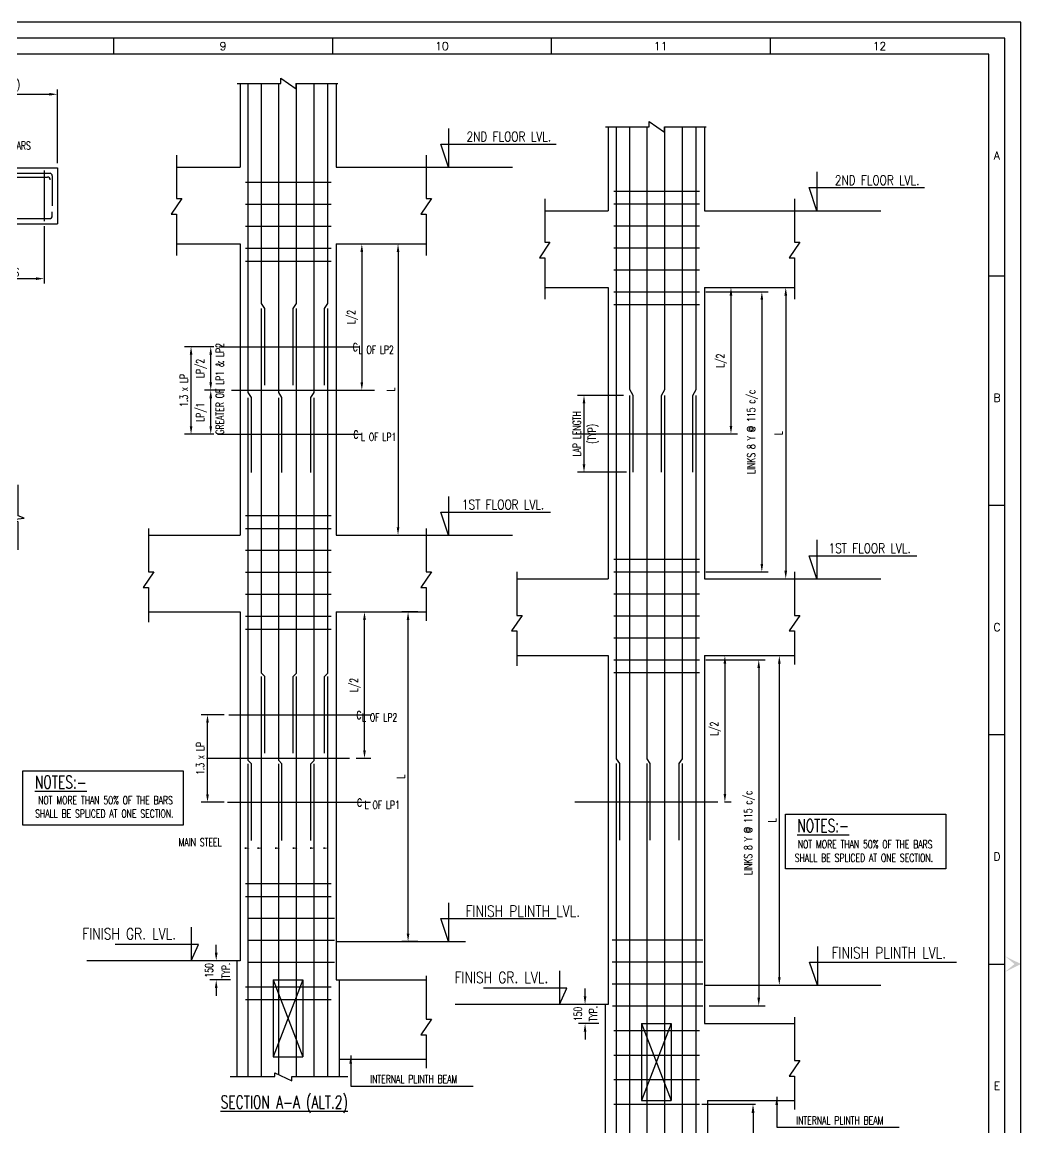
# Model space of a CAD drawing. Extents: x 489124 to 794428, y -356295 to -29813.
# Drawn here: x 573594 to 604791, y -135982 to -101429 of the extents above; entities that cross this region are included whole.
import ezdxf
from ezdxf.enums import TextEntityAlignment as Align
from ezdxf.lldxf.tags import DXFTag

# ---------------------------------------------------------------- set-up
doc = ezdxf.new("R2010")
doc.units = 0
doc.header["$LTSCALE"] = 500
doc.header["$MEASUREMENT"] = 0
doc.layers.get('DEFPOINTS').update_dxf_attribs({"color": 4})
for name, color, linetype in [('08', 4, 'Continuous'), ('BRAKE LINE', 8, 'Continuous'), ('CEN', 8, 'CENTER'), ('DIM', 5, 'Continuous'), ('DIM1', 5, 'Continuous'), ('FOOT', 4, 'Continuous'), ('FRAME', 6, 'Continuous'), ('LINK', 2, 'Continuous'), ('PNA', 10, 'Continuous'), ('S-REINF', 6, 'Continuous'), ('S-SCHEDULE', 2, 'Continuous'), ('TXT', 4, 'Continuous'), ('TXT1', 2, 'Continuous')]:
    doc.layers.add(name, color=color, linetype=linetype)
doc.layers.add('HEADING-TXT', color=1, linetype='Continuous', lineweight=25)
doc.styles.add('ROMAND', font='romand')
doc.styles.add('ROMANS', font='r.shx', dxfattribs={"width": 0.7, "bigfont": 'bigfont.shx'})
tags = doc.linetypes.add('CENTER', pattern=[2, 1.25, -0.25, 0.25, -0.25]).pattern_tags.tags
tags[10:11] = [DXFTag(74, 4), DXFTag(75, 0), DXFTag(340, '0'), DXFTag(46, 1.0), DXFTag(50, 0.0), DXFTag(44, 0.0), DXFTag(45, 0.0)]
tags[8:9] = [DXFTag(74, 4), DXFTag(75, 0), DXFTag(340, '0'), DXFTag(46, 1.0), DXFTag(50, 0.0), DXFTag(44, 0.0), DXFTag(45, 0.0)]
tags[6:7] = [DXFTag(74, 4), DXFTag(75, 0), DXFTag(340, '0'), DXFTag(46, 1.0), DXFTag(50, 0.0), DXFTag(44, 0.0), DXFTag(45, 0.0)]
tags[4:5] = [DXFTag(74, 4), DXFTag(75, 0), DXFTag(340, '0'), DXFTag(46, 1.0), DXFTag(50, 0.0), DXFTag(44, 0.0), DXFTag(45, 0.0)]
doc.dimstyles.new('Copy of INT2TIMES', dxfattribs={"dimtxt": 300, "dimasz": 275, "dimexe": 75, "dimexo": 75, "dimgap": 40, "dimtad": 1, "dimdec": 0, "dimlfac": 0.5, "dimrnd": 5, "dimzin": 0, "dimdsep": 46, "dimtxsty": 'ROMANS', "dimcen": -1, "dimclrd": 5, "dimclre": 5, "dimclrt": 4, "dimadec": 0, "dimazin": 0, "dimtfac": 1, "dimtdec": 0, "dimtix": 1, "dimtofl": 0, "dimtmove": 2, "dimatfit": 3, "dimfxl": 0, "dimtolj": 1, "dimtzin": 0, "dimarcsym": 0})
doc.dimstyles.new('dim25', dxfattribs={"dimtxt": 250, "dimasz": 250, "dimexe": 200, "dimexo": 200, "dimgap": 100, "dimtad": 1, "dimdec": 0, "dimlfac": 0.25, "dimzin": 0, "dimdsep": 46, "dimtxsty": 'ROMANS', "dimcen": 0, "dimclrd": 5, "dimclre": 5, "dimclrt": 4, "dimadec": 0, "dimazin": 0, "dimtfac": 1, "dimtdec": 0, "dimtix": 1, "dimtofl": 0, "dimtmove": 2, "dimatfit": 3, "dimfxl": 0, "dimtolj": 1, "dimtzin": 0, "dimlwd": -1, "dimlwe": -1, "dimarcsym": 0})
doc.dimstyles.new('INT1', dxfattribs={"dimtxt": 250, "dimasz": 250, "dimexe": 150, "dimexo": 60, "dimgap": 75, "dimtad": 1, "dimdec": 0, "dimzin": 0, "dimdsep": 46, "dimtxsty": 'ROMANS', "dimcen": -250, "dimclrd": 5, "dimclre": 5, "dimclrt": 4, "dimadec": 0, "dimazin": 0, "dimtfac": 1, "dimtdec": 0, "dimtix": 1, "dimtofl": 0, "dimtmove": 2, "dimatfit": 3, "dimfxl": 0, "dimtolj": 1, "dimtzin": 0, "dimarcsym": 0})

# ---------------------------------------------------------------- blocks, each defined once
blk = doc.blocks.new('*D242')
at = {"layer": 'DEFPOINTS', "color": 0}
for p in [(579657, -130761), (580240, -130761), (580300, -131361)]:
    blk.add_point(p, dxfattribs=at)
at = {"layer": 'DIM', "color": 5}
for p, q in [((579657, -130511), (579657, -130261)), ((580040, -130761), (579457, -130761)), ((580100, -131361), (579457, -131361)), ((579657, -131611), (579657, -131861))]:
    blk.add_line(p, q, dxfattribs=at)
for points in [[(579615, -130511), (579699, -130511), (579657, -130761)], [(579615, -131611), (579699, -131611), (579657, -131361)]]:
    blk.add_solid(points, dxfattribs=at)
at = {"layer": 'DIM', "color": 4, "insert": (579432, -131061), "char_height": 250, "attachment_point": 5, "rotation": 90, "style": 'ROMANS'}
blk.add_mtext('\\A1;150', dxfattribs=at)
blk = doc.blocks.new('*D251')
at = {"layer": 'DEFPOINTS', "color": 0}
for p in [(579384, -123072), (580108, -123072), (580108, -125807)]:
    blk.add_point(p, dxfattribs=at)
at = {"layer": 'DIM', "color": 5}
for p, q in [((579908, -123072), (579184, -123072)), ((579384, -125557), (579384, -123322)), ((579908, -125807), (579184, -125807))]:
    blk.add_line(p, q, dxfattribs=at)
for points in [[(579342, -123322), (579426, -123322), (579384, -123072)], [(579342, -125557), (579426, -125557), (579384, -125807)]]:
    blk.add_solid(points, dxfattribs=at)
at = {"layer": 'DIM', "color": 4, "insert": (579159, -124439), "char_height": 250, "attachment_point": 5, "rotation": 90, "style": 'ROMANS'}
blk.add_mtext('\\A1;1.3 x LP', dxfattribs=at)
blk = doc.blocks.new('*D252')
at = {"layer": 'DEFPOINTS', "color": 0}
for p in [(578871, -111572), (579778, -111572), (579778, -114307)]:
    blk.add_point(p, dxfattribs=at)
at = {"layer": 'DIM', "color": 5}
for p, q in [((579578, -111572), (578671, -111572)), ((578871, -114057), (578871, -111822)), ((579578, -114307), (578671, -114307))]:
    blk.add_line(p, q, dxfattribs=at)
for points in [[(578830, -111822), (578913, -111822), (578871, -111572)], [(578830, -114057), (578913, -114057), (578871, -114307)]]:
    blk.add_solid(points, dxfattribs=at)
at = {"layer": 'DIM', "color": 4, "insert": (578646, -112939), "char_height": 250, "attachment_point": 5, "rotation": 90, "style": 'ROMANS'}
blk.add_mtext('\\A1;1.3 x LP', dxfattribs=at)
blk = doc.blocks.new('*D253')
at = {"layer": 'DEFPOINTS', "color": 0}
for p in [(583825, -119861), (584288, -119861), (583825, -124433)]:
    blk.add_point(p, dxfattribs=at)
at = {"layer": 'DIM', "color": 5}
for p, q in [((584025, -119861), (584488, -119861)), ((584288, -124183), (584288, -120111)), ((584025, -124433), (584488, -124433))]:
    blk.add_line(p, q, dxfattribs=at)
for points in [[(584246, -120111), (584330, -120111), (584288, -119861)], [(584246, -124183), (584330, -124183), (584288, -124433)]]:
    blk.add_solid(points, dxfattribs=at)
at = {"layer": 'DIM', "color": 4, "insert": (583998, -122147), "char_height": 250, "attachment_point": 5, "rotation": 90, "style": 'ROMANS'}
blk.add_mtext('\\A1;L/2', dxfattribs=at)
blk = doc.blocks.new('*D254')
at = {"layer": 'DEFPOINTS', "color": 0}
for p in [(585650, -119861), (586155, -119861), (586155, -130161)]:
    blk.add_point(p, dxfattribs=at)
at = {"layer": 'DIM', "color": 5}
for p, q in [((585955, -119861), (585450, -119861)), ((585650, -129911), (585650, -120111)), ((585955, -130161), (585450, -130161))]:
    blk.add_line(p, q, dxfattribs=at)
for points in [[(585608, -120111), (585691, -120111), (585650, -119861)], [(585608, -129911), (585691, -129911), (585650, -130161)]]:
    blk.add_solid(points, dxfattribs=at)
at = {"layer": 'DIM', "color": 4, "insert": (585425, -125011), "char_height": 250, "attachment_point": 5, "rotation": 90, "style": 'ROMANS'}
blk.add_mtext('\\A1;L', dxfattribs=at)
blk = doc.blocks.new('*D255')
at = {"layer": 'DEFPOINTS', "color": 0}
for p in [(579486, -112933), (580131, -112933), (579718, -114307)]:
    blk.add_point(p, dxfattribs=at)
at = {"layer": 'DIM', "color": 5}
for p, q in [((579931, -112933), (579286, -112933)), ((579486, -114057), (579486, -113183)), ((579518, -114307), (579286, -114307))]:
    blk.add_line(p, q, dxfattribs=at)
for points in [[(579444, -113183), (579528, -113183), (579486, -112933)], [(579444, -114057), (579528, -114057), (579486, -114307)]]:
    blk.add_solid(points, dxfattribs=at)
at = {"layer": 'DIM', "color": 4, "insert": (579196, -113620), "char_height": 250, "attachment_point": 5, "rotation": 90, "style": 'ROMANS'}
blk.add_mtext('\\A1;LP/1', dxfattribs=at)
blk = doc.blocks.new('*D256')
at = {"layer": 'DEFPOINTS', "color": 0}
for p in [(579486, -111572), (579486, -111572), (580131, -112933)]:
    blk.add_point(p, dxfattribs=at)
at = {"layer": 'DIM', "color": 5}
for p, q in [((579486, -112683), (579486, -111822)), ((579931, -112933), (579286, -112933))]:
    blk.add_line(p, q, dxfattribs=at)
for points in [[(579444, -111822), (579528, -111822), (579486, -111572)], [(579444, -112683), (579528, -112683), (579486, -112933)]]:
    blk.add_solid(points, dxfattribs=at)
at = {"layer": 'DIM', "color": 4, "insert": (579196, -112252), "char_height": 250, "attachment_point": 5, "rotation": 90, "style": 'ROMANS'}
blk.add_mtext('\\A1;LP/2', dxfattribs=at)
blk = doc.blocks.new('FOLDER')
at = {"layer": 'PNA'}
for points in [[(-1250, 2500), (0, 0), (0, 1000)], [(1250, 2500), (0, 0), (0, 1000)]]:
    blk.add_solid(points, dxfattribs=at)
blk = doc.blocks.new('A1')
at = {"flags": 128}
blk.add_lwpolyline([(0, 0), (82779, 0), (82779, 58231), (0, 58231)], close=True, dxfattribs=at)
at = {"layer": 'PNA'}
for p, q in [((54858, 57739), (54858, 57247)), ((61592, 57739), (61592, 57247)), ((68326, 57739), (68326, 57247)), ((75060, 57739), (75060, 57247)), ((81794, 50420), (82287, 50420)), ((81794, 43358), (82287, 43358)), ((81794, 36296), (82287, 36296)), ((81794, 29233), (82287, 29233))]:
    blk.add_line(p, q, dxfattribs=at)
at = {"layer": 'PNA', "color": 1}
for points in [[(984, 492), (82287, 492), (82287, 57739), (984, 57739)], [(1969, 984), (81794, 984), (81794, 57247), (1969, 57247)]]:
    blk.add_lwpolyline(points, close=True, dxfattribs=at)
at = {"layer": 'PNA', "xscale": 0.196857838483993, "yscale": 0.196857838483993, "zscale": 0.196857838483993, "rotation": 90}
blk.add_blockref('FOLDER', (82779, 29233), dxfattribs=at)
at = {"layer": 'PNA', "style": 'ROMANS'}
for s, height, p in [('9', 246, (58226, 57493)), ('10', 246.1, (64960, 57493)), ('11', 246.1, (71694, 57493)), ('12', 246.1, (78428, 57493)), ('A', 246, (82041, 54122)), ('B', 246, (82041, 46666)), ('C', 246, (82041, 39604)), ('D', 246, (82041, 32541)), ('E', 246, (82041, 25479))]:
    blk.add_text(s, height=height, dxfattribs=at).set_placement(p, align=Align.MIDDLE)
blk = doc.blocks.new('*D257')
at = {"layer": 'DEFPOINTS', "color": 0}
for p in [(591805, -132124), (591178, -132724), (591805, -132724)]:
    blk.add_point(p, dxfattribs=at)
at = {"layer": 'DIM', "color": 5}
for p, q in [((591178, -131874), (591178, -131624)), ((591605, -132124), (590978, -132124)), ((591605, -132724), (590978, -132724)), ((591178, -132974), (591178, -133224))]:
    blk.add_line(p, q, dxfattribs=at)
for points in [[(591137, -131874), (591220, -131874), (591178, -132124)], [(591137, -132974), (591220, -132974), (591178, -132724)]]:
    blk.add_solid(points, dxfattribs=at)
at = {"layer": 'DIM', "color": 4, "insert": (590954, -132424), "char_height": 250, "attachment_point": 5, "rotation": 90, "style": 'ROMANS'}
blk.add_mtext('\\A1;150', dxfattribs=at)
blk = doc.blocks.new('*D258')
at = {"layer": 'DEFPOINTS', "color": 0, "ltscale": 2}
for p in [(594753, -135242), (594753, -141843), (596424, -141843)]:
    blk.add_point(p, dxfattribs=at)
at = {"layer": 'DIM', "color": 5, "lineweight": -2, "ltscale": 2}
for p, q in [((594828, -135242), (596499, -135242)), ((596424, -135517), (596424, -141568)), ((594828, -141843), (596499, -141843))]:
    blk.add_line(p, q, dxfattribs=at)
at = {"layer": 'DIM', "color": 5, "ltscale": 2}
for points in [[(596378, -135517), (596470, -135517), (596424, -135242)], [(596378, -141568), (596470, -141568), (596424, -141843)]]:
    blk.add_solid(points, dxfattribs=at)
at = {"layer": 'DIM', "color": 4, "ltscale": 2, "insert": (596174, -138543), "char_height": 275, "attachment_point": 5, "rotation": 90, "style": 'ROMANS'}
blk.add_mtext('\\A1;LINKS 8 Y @ 115 c/c', dxfattribs=at)
blk = doc.blocks.new('*D259')
at = {"layer": 'DEFPOINTS', "color": 0}
for p in [(594753, -121357), (594853, -132168), (596603, -132168)]:
    blk.add_point(p, dxfattribs=at)
at = {"layer": 'DIM', "color": 5}
for p, q in [((594953, -121357), (596803, -121357)), ((596603, -121607), (596603, -131918)), ((595053, -132168), (596803, -132168))]:
    blk.add_line(p, q, dxfattribs=at)
for points in [[(596561, -121607), (596645, -121607), (596603, -121357)], [(596561, -131918), (596645, -131918), (596603, -132168)]]:
    blk.add_solid(points, dxfattribs=at)
at = {"layer": 'DIM', "color": 4, "insert": (596313, -126763), "char_height": 250, "attachment_point": 5, "rotation": 90, "style": 'ROMANS'}
blk.add_mtext('\\A1;LINKS 8 Y @ 115 c/c', dxfattribs=at)
blk = doc.blocks.new('*D260')
at = {"layer": 'DEFPOINTS', "color": 0}
for p in [(596310, -121224), (596310, -131524), (597246, -131524)]:
    blk.add_point(p, dxfattribs=at)
at = {"layer": 'DIM', "color": 5}
for p, q in [((596510, -121224), (597446, -121224)), ((597246, -121474), (597246, -131274)), ((596510, -131524), (597446, -131524))]:
    blk.add_line(p, q, dxfattribs=at)
for points in [[(597205, -121474), (597288, -121474), (597246, -121224)], [(597205, -131274), (597288, -131274), (597246, -131524)]]:
    blk.add_solid(points, dxfattribs=at)
at = {"layer": 'DIM', "color": 4, "insert": (597022, -126374), "char_height": 250, "attachment_point": 5, "rotation": 90, "style": 'ROMANS'}
blk.add_mtext('\\A1;L', dxfattribs=at)
blk = doc.blocks.new('*D261')
at = {"layer": 'DEFPOINTS', "color": 0}
for p in [(594905, -121224), (595330, -125796), (595546, -125796)]:
    blk.add_point(p, dxfattribs=at)
at = {"layer": 'DIM', "color": 5}
for p, q in [((595105, -121224), (595746, -121224)), ((595546, -121474), (595546, -125546)), ((595530, -125796), (595746, -125796))]:
    blk.add_line(p, q, dxfattribs=at)
for points in [[(595505, -121474), (595588, -121474), (595546, -121224)], [(595505, -125546), (595588, -125546), (595546, -125796)]]:
    blk.add_solid(points, dxfattribs=at)
at = {"layer": 'DIM', "color": 4, "insert": (595256, -123510), "char_height": 250, "attachment_point": 5, "rotation": 90, "style": 'ROMANS'}
blk.add_mtext('\\A1;L/2', dxfattribs=at)
blk = doc.blocks.new('*D262')
at = {"layer": 'DEFPOINTS', "color": 0}
for p in [(596310, -109724), (596310, -118824), (597447, -118824)]:
    blk.add_point(p, dxfattribs=at)
at = {"layer": 'DIM', "color": 5}
for p, q in [((596510, -109724), (597647, -109724)), ((597447, -109974), (597447, -118574)), ((596510, -118824), (597647, -118824))]:
    blk.add_line(p, q, dxfattribs=at)
for points in [[(597405, -109974), (597489, -109974), (597447, -109724)], [(597405, -118574), (597489, -118574), (597447, -118824)]]:
    blk.add_solid(points, dxfattribs=at)
at = {"layer": 'DIM', "color": 4, "insert": (597222, -114274), "char_height": 250, "attachment_point": 5, "rotation": 90, "style": 'ROMANS'}
blk.add_mtext('\\A1;L', dxfattribs=at)
blk = doc.blocks.new('*D263')
at = {"layer": 'DEFPOINTS', "color": 0}
for p in [(594753, -109857), (594753, -118610), (596700, -118610)]:
    blk.add_point(p, dxfattribs=at)
at = {"layer": 'DIM', "color": 5}
for p, q in [((594953, -109857), (596900, -109857)), ((596700, -110107), (596700, -118360)), ((594953, -118610), (596900, -118610))]:
    blk.add_line(p, q, dxfattribs=at)
for points in [[(596659, -110107), (596742, -110107), (596700, -109857)], [(596659, -118360), (596742, -118360), (596700, -118610)]]:
    blk.add_solid(points, dxfattribs=at)
at = {"layer": 'DIM', "color": 4, "insert": (596410, -114234), "char_height": 250, "attachment_point": 5, "rotation": 90, "style": 'ROMANS'}
blk.add_mtext('\\A1;LINKS 8 Y @ 115 c/c', dxfattribs=at)
blk = doc.blocks.new('*D264')
at = {"layer": 'DEFPOINTS', "color": 0}
for p in [(594905, -109724), (594905, -114296), (595736, -114296)]:
    blk.add_point(p, dxfattribs=at)
at = {"layer": 'DIM', "color": 5}
for p, q in [((595105, -109724), (595936, -109724)), ((595736, -109974), (595736, -114046)), ((595105, -114296), (595936, -114296))]:
    blk.add_line(p, q, dxfattribs=at)
for points in [[(595694, -109974), (595777, -109974), (595736, -109724)], [(595694, -114046), (595777, -114046), (595736, -114296)]]:
    blk.add_solid(points, dxfattribs=at)
at = {"layer": 'DIM', "color": 4, "insert": (595445, -112010), "char_height": 250, "attachment_point": 5, "rotation": 90, "style": 'ROMANS'}
blk.add_mtext('\\A1;L/2', dxfattribs=at)
blk = doc.blocks.new('*D265')
at = {"layer": 'DEFPOINTS', "color": 0}
for p in [(592577, -113096), (591145, -115496), (592677, -115496)]:
    blk.add_point(p, dxfattribs=at)
at = {"layer": 'DIM', "color": 5}
for p, q in [((592377, -113096), (590945, -113096)), ((591145, -113346), (591145, -115246)), ((592477, -115496), (590945, -115496))]:
    blk.add_line(p, q, dxfattribs=at)
for points in [[(591103, -113346), (591187, -113346), (591145, -113096)], [(591103, -115246), (591187, -115246), (591145, -115496)]]:
    blk.add_solid(points, dxfattribs=at)
at = {"layer": 'DIM', "color": 4, "char_height": 250, "attachment_point": 5, "rotation": 90, "style": 'ROMANS'}
for s, insert in [('\\A1;LAP LENGTH', (590920, -114296)), ('\\A1;(TYP)', (591435, -114296))]:
    blk.add_mtext(s, dxfattribs=dict(at, insert=insert))
blk = doc.blocks.new('*D266')
at = {"layer": 'DEFPOINTS', "color": 0}
for p in [(584780, -108361), (584780, -117461), (585336, -117461)]:
    blk.add_point(p, dxfattribs=at)
at = {"layer": 'DIM', "color": 5}
for p, q in [((584980, -108361), (585536, -108361)), ((585336, -108611), (585336, -117211)), ((584980, -117461), (585536, -117461))]:
    blk.add_line(p, q, dxfattribs=at)
for points in [[(585295, -108611), (585378, -108611), (585336, -108361)], [(585295, -117211), (585378, -117211), (585336, -117461)]]:
    blk.add_solid(points, dxfattribs=at)
at = {"layer": 'DIM', "color": 4, "insert": (585112, -112911), "char_height": 250, "attachment_point": 5, "rotation": 90, "style": 'ROMANS'}
blk.add_mtext('\\A1;L', dxfattribs=at)
blk = doc.blocks.new('*D267')
at = {"layer": 'DEFPOINTS', "color": 0}
for p in [(583400, -108361), (583400, -112933), (584205, -112933)]:
    blk.add_point(p, dxfattribs=at)
at = {"layer": 'DIM', "color": 5}
for p, q in [((583600, -108361), (584405, -108361)), ((584205, -108611), (584205, -112683)), ((583600, -112933), (584405, -112933))]:
    blk.add_line(p, q, dxfattribs=at)
for points in [[(584163, -108611), (584247, -108611), (584205, -108361)], [(584163, -112683), (584247, -112683), (584205, -112933)]]:
    blk.add_solid(points, dxfattribs=at)
at = {"layer": 'DIM', "color": 4, "insert": (583915, -110647), "char_height": 250, "attachment_point": 5, "rotation": 90, "style": 'ROMANS'}
blk.add_mtext('\\A1;L/2', dxfattribs=at)
blk = doc.blocks.new('*D329')
at = {"layer": 'DEFPOINTS', "color": 0}
for p in [(574696, -103683), (571449, -104874), (574696, -105987)]:
    blk.add_point(p, dxfattribs=at)
at = {"layer": 'DIM', "color": 5, "lineweight": -2}
for p, q in [((571449, -104724), (571449, -103533)), ((574696, -105837), (574696, -103533)), ((571699, -103683), (574446, -103683))]:
    blk.add_line(p, q, dxfattribs=at)
at = {"layer": 'DIM', "color": 5}
for points in [[(571699, -103642), (571699, -103725), (571449, -103683)], [(574446, -103642), (574446, -103725), (574696, -103683)]]:
    blk.add_solid(points, dxfattribs=at)
at = {"layer": 'DIM', "color": 4, "insert": (573072, -103418), "char_height": 250, "attachment_point": 5, "style": 'ROMANS'}
blk.add_mtext('\\A1;L(CANT)', dxfattribs=at)
blk = doc.blocks.new('*D330')
at = {"layer": 'DEFPOINTS', "color": 0}
for p in [(571609, -107650), (574282, -107650), (574282, -109444)]:
    blk.add_point(p, dxfattribs=at)
at = {"layer": 'DIM', "color": 5, "lineweight": -2}
for p, q in [((571609, -107800), (571609, -109594)), ((574282, -107800), (574282, -109594)), ((571859, -109444), (574032, -109444))]:
    blk.add_line(p, q, dxfattribs=at)
at = {"layer": 'DIM', "color": 5}
for points in [[(571859, -109402), (571859, -109486), (571609, -109444)], [(574032, -109402), (574032, -109486), (574282, -109444)]]:
    blk.add_solid(points, dxfattribs=at)
at = {"layer": 'DIM', "color": 4, "insert": (572945, -109244), "char_height": 250, "attachment_point": 5, "style": 'ROMANS'}
blk.add_mtext('\\A1;STIRRUPS', dxfattribs=at)

msp = doc.modelspace()

# ---------------------------------------------------------------- linework, layer by layer
at = {"layer": '08'}
for p, q in [((571448.529, -105986.925), (574696.466, -105986.925)), ((574696.466, -105986.925), (574696.466, -107730.207)), ((571448.529, -107730.207), (574696.466, -107730.207))]:
    msp.add_line(p, q, dxfattribs=at)
at = {"layer": 'BRAKE LINE', "ltscale": 2, "elevation": 0}
msp.add_lwpolyline([(573472.5, -117914.326), (573472.5, -117044.383), (573286.849, -116972.149), (573658.151, -116930.872), (573472.5, -116858.637), (573472.5, -115889.361)], dxfattribs=at)
at = {"layer": 'CEN'}
for p, q in [((579735.691, -111571.564), (584139.191, -111571.564)), ((580130.691, -112933.117), (584600.691, -112933.117)), ((579692.865, -114306.962), (584194.865, -114306.962)), ((590860.254, -114295.777), (595330.254, -114295.777)), ((580050.691, -123071.564), (584520.691, -123071.564)), ((579355.254, -124433.117), (583825.253, -124433.117)), ((580007.865, -125806.962), (584477.865, -125806.962)), ((590860.254, -125795.777), (595330.254, -125795.777))]:
    msp.add_line(p, q, dxfattribs=at)
at = {"layer": 'DIM'}
for p, q in [((586211.052, -105960.867), (588909.252, -105960.867)), ((597716.053, -107323.527), (600414.252, -107323.527)), ((586211.052, -117460.867), (588909.252, -117460.867)), ((597716.053, -118823.527), (600414.252, -118823.527)), ((583399.865, -128960.867), (583399.865, -131360.867)), ((581439.865, -131360.867), (582359.865, -133760.867)), ((582359.865, -131360.867), (581439.865, -133760.867)), ((592944.865, -132723.527), (593864.865, -135123.527)), ((593864.865, -132723.527), (592944.865, -135123.527))]:
    msp.add_line(p, q, dxfattribs=at)
at = {"layer": 'DIM', "color": 3, "linetype": 'Continuous'}
for p, q in [((583399.865, -130160.867), (587447, -130160.867)), ((580399.865, -130760.867), (575618.329, -130760.867)), ((591904.865, -132123.527), (587123.329, -132123.527))]:
    msp.add_line(p, q, dxfattribs=at)
at = {"layer": 'DIM', "color": 3}
msp.add_line((594904.865, -131523.527), (600414.252, -131523.527), dxfattribs=at)
at = {"layer": 'DIM'}
for points in [[(580312.595, -103342.085), (581670.558, -103342.085), (581670.558, -103175.721), (582157.375, -103508.449), (582157.375, -103342.085), (583451.283, -103342.085)], [(591817.595, -104704.745), (593175.558, -104704.745), (593175.558, -104538.381), (593662.375, -104871.109), (593662.375, -104704.745), (594956.283, -104704.745)], [(578411.478, -105583.902), (578411.478, -106941.865), (578577.843, -106941.865), (578245.114, -107428.682), (578411.478, -107428.682), (578411.478, -108722.59)], [(586211.052, -105583.902), (586211.052, -106941.865), (586377.417, -106941.865), (586044.688, -107428.682), (586211.052, -107428.682), (586211.052, -108722.59)], [(589916.478, -106946.562), (589916.478, -108304.525), (590082.843, -108304.525), (589750.114, -108791.342), (589916.478, -108791.342), (589916.478, -110085.25)], [(597716.053, -106946.562), (597716.053, -108304.525), (597882.417, -108304.525), (597549.688, -108791.342), (597716.053, -108791.342), (597716.053, -110085.25)], [(577542.768, -117247.906), (577542.768, -118605.869), (577709.132, -118605.869), (577376.403, -119092.686), (577542.768, -119092.686), (577542.768, -120180.951)], [(586211.052, -117247.906), (586211.052, -118605.869), (586377.417, -118605.869), (586044.688, -119092.686), (586211.052, -119092.686), (586211.052, -120139.823)], [(589047.768, -118610.567), (589047.768, -119968.53), (589214.132, -119968.53), (588881.403, -120455.346), (589047.768, -120455.346), (589047.768, -121543.611)], [(597716.053, -118610.567), (597716.053, -119968.53), (597882.417, -119968.53), (597549.688, -120455.346), (597716.053, -120455.346), (597716.053, -121502.483)], [(586211.052, -131227.092), (586211.052, -132585.055), (586377.417, -132585.055), (586044.688, -133071.872), (586211.052, -133071.872), (586211.052, -134119.009)], [(597716.053, -132517.575), (597716.053, -133875.538), (597882.417, -133875.538), (597549.688, -134362.355), (597716.053, -134362.355), (597716.053, -135409.491)]]:
    msp.add_lwpolyline(points, dxfattribs=at)
at = {"layer": 'DIM', "flags": 128}
for points in [[(580543.722, -127240.526, 61.213, 0, 0), (580696.652, -127240.526, 0, 0, 0), (578781.372, -127240.526, 0, 0, 0)], [(580944.222, -127240.526, 61.213, 0, 0), (581097.152, -127240.526, 0, 0, 0), (579181.872, -127240.526, 0, 0, 0)], [(581490.32, -127240.526, 61.213, 0, 0), (581643.25, -127240.526, 0, 0, 0), (579727.97, -127240.526, 0, 0, 0)], [(582041.162, -127240.526, 61.213, 0, 0), (582194.092, -127240.526, 0, 0, 0), (580278.812, -127240.526, 0, 0, 0)], [(582589.533, -127240.526, 61.213, 0, 0), (582742.463, -127240.526, 0, 0, 0), (580827.183, -127240.526, 0, 0, 0)], [(583000.812, -127240.526, 61.213, 0, 0), (583153.742, -127240.526, 0, 0, 0), (581238.462, -127240.526, 0, 0, 0)]]:
    msp.add_lwpolyline(points, format="xyseb", dxfattribs=at)
at = {"layer": 'DIM1'}
msp.add_lwpolyline([(580094.865, -134377.544), (581484.365, -134377.544), (581484.365, -134266.544), (582023.365, -134510.044), (582023.365, -134379.544), (583764.865, -134379.544)], dxfattribs=at)
at = {"layer": 'FOOT', "linetype": 'Continuous'}
for p, q in [((580399.865, -103334.843), (580399.865, -105960.867)), ((583399.865, -103334.843), (583399.865, -105960.867)), ((591904.865, -104697.503), (591904.865, -107323.527)), ((594904.865, -104697.503), (594904.865, -107323.527)), ((578411.478, -105960.867), (580399.865, -105960.867)), ((583399.865, -105960.867), (586211.052, -105960.867)), ((589916.478, -107323.527), (591904.865, -107323.527)), ((594904.865, -107323.527), (597716.053, -107323.527)), ((578411.478, -108360.867), (580399.865, -108360.867)), ((580399.865, -108360.867), (580399.865, -117460.867)), ((583399.865, -108360.867), (583399.865, -117460.867)), ((583399.865, -108360.867), (586211.052, -108360.867)), ((589916.478, -109723.527), (591904.865, -109723.527)), ((591904.865, -109723.527), (591904.865, -118823.527)), ((594904.865, -109723.527), (594904.865, -118823.527)), ((594904.865, -109723.527), (597716.053, -109723.527)), ((577542.768, -117460.867), (580399.865, -117460.867)), ((583399.865, -117460.867), (586211.052, -117460.867)), ((589047.768, -118823.527), (591904.865, -118823.527)), ((594904.865, -118823.527), (597716.053, -118823.527)), ((577542.768, -119860.867), (580399.865, -119860.867)), ((580399.865, -119860.867), (580399.865, -130760.867)), ((583399.865, -119860.867), (583399.865, -128960.867)), ((583399.865, -119860.867), (586211.052, -119860.867)), ((589047.768, -121223.527), (591904.865, -121223.527)), ((591904.865, -121223.527), (591904.865, -132123.527)), ((594904.865, -121223.527), (594904.865, -132723.527)), ((594904.865, -121223.527), (597716.053, -121223.527)), ((580299.865, -130760.867), (580299.865, -134377.544)), ((581439.865, -131360.867), (582359.865, -131360.867)), ((581439.865, -131360.867), (581439.865, -133760.867)), ((582359.865, -131360.867), (582359.865, -133760.867)), ((583399.865, -131360.867), (586211.052, -131360.867)), ((583499.865, -131360.867), (583499.865, -134379.544)), ((591804.865, -132123.527), (591804.865, -142036.787)), ((592944.865, -132723.527), (593864.865, -132723.527)), ((592944.865, -132723.527), (592944.865, -135123.527)), ((593864.865, -132723.527), (593864.865, -135123.527)), ((594904.865, -132723.527), (597716.053, -132723.527)), ((581439.865, -133760.867), (582359.865, -133760.867)), ((583499.865, -133833.044), (586211.052, -133833.044)), ((592944.865, -135123.527), (593864.865, -135123.527)), ((595004.865, -135123.527), (597716.053, -135123.527)), ((595004.865, -135123.527), (595004.865, -142036.787))]:
    msp.add_line(p, q, dxfattribs=at)
for points in [[(573621.426, -124820.022), (578620.489, -124820.022), (578620.489, -126520.508), (573621.426, -126520.508)], [(597436.426, -126182.682), (602442.989, -126182.682), (602442.989, -127883.168), (597436.426, -127883.168)]]:
    msp.add_lwpolyline(points, close=True, dxfattribs=at)
at = {"layer": 'FRAME'}
for p, q in [((580659.865, -113006.962), (580659.865, -103334.843)), ((581071.641, -110225.146), (581071.641, -103334.843)), ((581610.059, -113006.962), (581610.059, -103334.843)), ((582164.885, -110225.146), (582164.885, -103334.843)), ((582717.496, -113006.962), (582717.496, -103334.843)), ((583139.865, -110225.146), (583139.865, -103334.843)), ((592164.865, -124445.777), (592164.865, -104697.503)), ((592576.641, -112909.777), (592576.641, -104697.503)), ((593115.059, -124445.777), (593115.059, -104697.503)), ((593669.885, -112909.777), (593669.885, -104697.503)), ((594222.497, -124445.777), (594222.497, -104697.503)), ((594644.865, -112909.777), (594644.865, -104697.503)), ((581171.641, -110375.146), (581071.641, -110225.146)), ((582064.885, -110375.146), (582164.885, -110225.146)), ((583039.865, -110375.146), (583139.865, -110225.146)), ((581071.641, -121775.146), (581071.641, -110375.146)), ((581171.641, -112775.146), (581171.641, -110375.146)), ((582064.885, -112775.146), (582064.885, -110375.146)), ((582164.885, -121775.146), (582164.885, -110375.146)), ((583039.865, -112775.146), (583039.865, -110375.146)), ((583139.865, -121775.146), (583139.865, -110375.146)), ((592676.641, -113095.777), (592576.641, -112909.777)), ((593569.885, -113095.777), (593669.885, -112909.777)), ((594544.865, -113095.777), (594644.865, -112909.777)), ((580759.865, -113156.962), (580659.865, -113006.962)), ((580659.865, -124506.962), (580659.865, -113168.146)), ((580759.865, -115506.962), (580759.865, -113156.962)), ((581710.059, -113156.962), (581610.059, -113006.962)), ((581610.059, -124506.962), (581610.059, -113168.146)), ((581710.059, -115506.962), (581710.059, -113156.962)), ((582617.496, -113156.962), (582717.496, -113006.962)), ((582617.496, -115506.962), (582617.496, -113156.962)), ((582717.496, -124506.962), (582717.496, -113168.146)), ((592576.641, -123960.056), (592576.641, -113095.777)), ((592676.641, -115495.777), (592676.641, -113095.777)), ((593569.885, -115495.777), (593569.885, -113095.777)), ((593669.885, -124595.777), (593669.885, -113095.777)), ((594544.865, -115495.777), (594544.865, -113095.777)), ((594644.865, -126169.622), (594644.865, -113095.777)), ((589047.768, -118823.527), (589047.768, -118823.527)), ((581171.641, -121875.146), (581071.641, -121775.146)), ((581071.641, -134377.544), (581071.641, -121875.146)), ((581171.641, -124275.146), (581171.641, -121875.146)), ((582064.885, -121875.146), (582164.885, -121775.146)), ((582064.885, -124275.146), (582064.885, -121875.146)), ((582164.885, -134379.544), (582164.885, -121875.146)), ((583039.865, -121875.146), (583139.865, -121775.146)), ((583039.865, -124275.146), (583039.865, -121875.146)), ((583139.865, -134379.544), (583139.865, -121875.146)), ((592576.641, -145842.052), (592576.641, -123960.056)), ((580759.865, -124606.962), (580659.865, -124506.962)), ((580659.865, -134377.544), (580659.865, -124606.962)), ((580759.865, -127006.962), (580759.865, -124606.962)), ((581710.059, -124606.962), (581610.059, -124506.962)), ((581610.059, -134323.328), (581610.059, -124606.962)), ((581710.059, -127006.962), (581710.059, -124606.962)), ((582617.496, -124606.962), (582717.496, -124506.962)), ((582617.496, -127006.962), (582617.496, -124606.962)), ((582717.496, -134379.544), (582717.496, -124606.962)), ((592264.865, -124595.777), (592164.865, -124445.777)), ((592164.865, -145877.787), (592164.865, -124595.777)), ((592264.865, -126995.777), (592264.865, -124595.777)), ((593215.059, -124595.777), (593115.059, -124445.777)), ((593115.059, -145842.052), (593115.059, -124595.777)), ((593215.059, -126995.777), (593215.059, -124595.777)), ((593669.885, -145842.052), (593669.885, -124595.777)), ((594122.497, -124595.777), (594222.497, -124445.777)), ((594122.497, -126995.777), (594122.497, -124595.777)), ((594222.497, -145842.052), (594222.497, -124595.777)), ((594644.865, -145877.787), (594644.865, -126169.622)), ((582164.885, -134379.544), (582164.885, -131460.039)), ((593669.885, -135201.067), (593669.885, -132822.699))]:
    msp.add_line(p, q, dxfattribs=at)
at = {"layer": 'LINK'}
for p, q in [((574281.805, -106066.925), (574281.805, -107650.207)), ((580567.128, -106433.704), (583247.674, -106433.704)), ((592072.128, -106710.364), (594752.674, -106710.364)), ((592072.128, -107110.364), (594752.674, -107110.364)), ((580567.128, -107119.704), (583247.674, -107119.704)), ((580567.128, -107805.704), (583247.674, -107805.704)), ((592072.128, -107796.364), (594752.674, -107796.364)), ((580567.128, -108494.251), (583247.674, -108494.251)), ((592072.128, -108482.364), (594752.674, -108482.364)), ((580567.128, -108894.251), (583247.674, -108894.251)), ((592072.128, -109168.364), (594752.674, -109168.364)), ((592072.128, -109856.911), (594752.674, -109856.911)), ((592072.128, -110256.911), (594752.674, -110256.911)), ((580567.128, -116847.704), (583247.674, -116847.704)), ((580567.128, -117247.704), (583247.674, -117247.704)), ((580567.128, -117933.704), (583247.674, -117933.704)), ((592072.128, -118210.364), (594752.674, -118210.364)), ((580567.128, -118619.704), (583247.674, -118619.704)), ((592072.128, -118610.364), (594752.674, -118610.364)), ((580567.128, -119305.704), (583247.674, -119305.704)), ((592072.128, -119296.364), (594752.674, -119296.364)), ((580567.128, -119994.251), (583247.674, -119994.251)), ((592072.128, -119982.364), (594752.674, -119982.364)), ((580567.128, -120394.251), (583247.674, -120394.251)), ((592072.128, -120668.364), (594752.674, -120668.364)), ((592072.128, -121356.911), (594752.674, -121356.911)), ((592072.128, -121756.911), (594752.674, -121756.911)), ((580567.128, -128347.704), (583247.674, -128347.704)), ((580567.128, -128747.704), (583247.674, -128747.704)), ((580667.128, -129433.704), (583347.674, -129433.704)), ((580667.128, -130119.704), (583347.674, -130119.704)), ((592028.628, -130110.364), (594852.674, -130110.364)), ((580667.128, -130805.704), (583347.674, -130805.704)), ((592028.628, -130796.364), (594852.674, -130796.364)), ((580567.128, -131574.029), (583247.674, -131574.029)), ((592028.628, -131482.364), (594852.674, -131482.364)), ((580567.128, -131974.029), (583247.674, -131974.029)), ((592032.128, -132168.364), (594852.674, -132168.364)), ((592072.128, -132936.689), (594752.674, -132936.689)), ((592072.128, -133705.014), (594752.674, -133705.014)), ((592072.128, -134473.339), (594752.674, -134473.339)), ((592072.128, -135241.664), (594752.674, -135241.664))]:
    msp.add_line(p, q, dxfattribs=at)
at = {"layer": 'S-REINF'}
for p, q in [((566554.853, -106271.976), (574388.399, -106271.976)), ((566586.524, -106148.346), (574466.528, -106148.346)), ((574536.47, -106232.395), (574536.47, -107169.75)), ((574536.47, -107484.737), (574536.47, -107356.874)), ((560602.534, -107570.207), (574450.997, -107570.207))]:
    msp.add_line(p, q, dxfattribs=at)
for centre, start, end in [((574388.399, -106357.446), 0, 90), ((574450.997, -106232.395), 0, 79.5312556), ((574450.997, -107484.737), 270, 0)]:
    msp.add_arc(centre, 85.47, start, end, dxfattribs=at)
at = {"layer": 'TXT1'}
for points in [[(586917.605, -104748.632), (586917.605, -105960.867), (586672.059, -105239.156), (590272.533, -105239.156)], [(598422.605, -106111.292), (598422.605, -107323.527), (598177.059, -106601.817), (601777.533, -106601.817)], [(586917.605, -116248.632), (586917.605, -117460.867), (586672.059, -116739.156), (590093.533, -116739.156)], [(598422.605, -117611.292), (598422.605, -118823.527), (598177.059, -118101.817), (601542.533, -118101.817)], [(586917.605, -128948.632), (586917.605, -130160.867), (586672.059, -129439.156), (590272.533, -129439.156)], [(578875.417, -129710.295), (578875.417, -130760.867), (579105.021, -130252.061), (576495.89, -130252.061)], [(598435.105, -130311.292), (598435.105, -131523.527), (598189.559, -130801.817), (602777.5, -130801.817)], [(590380.417, -131072.955), (590380.417, -132123.527), (590610.021, -131614.721), (588000.891, -131614.721)]]:
    msp.add_lwpolyline(points, dxfattribs=at)

# ---------------------------------------------------------------- block references
at = {"xscale": 1.01500000001397, "yscale": 1.01500000001397, "zscale": 1.01500000001397}
msp.add_blockref('A1', (520770.925, -160533.5), dxfattribs=at)

# ---------------------------------------------------------------- texts
at = {"layer": 'HEADING-TXT', "color": 6, "style": 'ROMANS', "width": 0.7}
for p in [(574801.264, -125377.679), (598616.264, -126740.339)]:
    msp.add_text('%%UNOTES:-', height=400, dxfattribs=at).set_placement(p, align=Align.CENTER)
msp.add_text('%%uSECTION A-A (ALT.2)', height=400, dxfattribs=at).set_placement((581781.482, -135205.044), align=Align.MIDDLE)
at = {"layer": 'S-SCHEDULE', "color": 4, "style": 'ROMANS', "width": 0.7}
msp.add_text('TOP BARS', height=250, dxfattribs=at).set_placement((572702.815, -105413.039))
at = {"layer": 'TXT', "linetype": 'ByBlock', "style": 'ROMANS', "width": 0.7}
msp.add_text('GREATER OF LP1 & LP2', height=250, rotation=90, dxfattribs=at).set_placement((579766.894, -112888.776), align=Align.MIDDLE)
for s, p in [('C', (584000.123, -111583.012)), ('L OF LP2', (584653.123, -111667.512)), ('C', (584020.297, -114318.409)), ('L OF LP1', (584728.297, -114392.409)), ('C', (584113.623, -123083.012)), ('L OF LP2', (584761.623, -123157.012)), (' NOT MORE THAN 50% OF THE BARS', (576138.697, -125743.639)), ('C', (584133.797, -125818.409)), ('L OF LP1', (584841.797, -125892.409)), ('SHALL BE SPLICED AT ONE SECTION.', (576162.427, -126162.463)), ('MAIN STEEL', (579156.123, -127058.512)), (' NOT MORE THAN 50% OF THE BARS', (599866.197, -127120.799)), ('SHALL BE SPLICED AT ONE SECTION.', (599887.927, -127545.123))]:
    msp.add_text(s, height=250, dxfattribs=at).set_placement(p, align=Align.MIDDLE)
at = {"layer": 'TXT', "style": 'ROMANS', "width": 0.7}
for p in [(579955.8, -131065.13), (591433.483, -132416.029)]:
    msp.add_text('TYP.', height=250, rotation=90, dxfattribs=at).set_placement(p, align=Align.MIDDLE)
for p in [(585825.959, -134458.145), (599133.959, -135748.627)]:
    msp.add_text('INTERNAL PLINTH BEAM', height=250, dxfattribs=at).set_placement(p, align=Align.MIDDLE)
at = {"layer": 'TXT1', "style": 'ROMAND', "width": 0.8}
for s, p in [('2ND FLOOR LVL.', (588797.504, -105156.821)), ('2ND FLOOR LVL.', (600302.504, -106519.481)), ('1ST FLOOR LVL.', (588618.504, -116656.821)), ('1ST FLOOR LVL.', (600067.504, -118019.481))]:
    msp.add_text(s, height=300, dxfattribs=at).set_placement(p, align=Align.CENTER)
for s, p in [('FINISH PLINTH LVL.', (589232.315, -129209.137)), ('FINISH GR. LVL.', (576936.206, -129919.042)), ('FINISH PLINTH LVL.', (600664.815, -130511.797)), ('FINISH GR. LVL.', (588563.206, -131281.702))]:
    msp.add_text(s, height=350, dxfattribs=at).set_placement(p, align=Align.MIDDLE)

# ---------------------------------------------------------------- dimensions: what is measured, and where the dimension line sits
at = {"layer": 'DIM'}
for base, p1, p2, text, picture, middle in [((574696.466, -103683.257), (571448.529, -104874.047), (574696.466, -105986.925), 'L(CANT)', '*D329', (573072.498, -103417.78)), ((574281.805, -109443.974), (571608.529, -107650.207), (574281.805, -107650.207), 'STIRRUPS', '*D330', (572945.167, -109243.974))]:
    dim = msp.add_linear_dim(base=base, p1=p1, p2=p2, text=text, dimstyle='INT1', override={"dimexo": 150, "dimlfac": 0.25}, dxfattribs=at)
    dim.commit()
    dim.dimension.update_dxf_attribs({"geometry": picture, "text_midpoint": middle})
for base, p1, p2, text, picture, middle in [((584205, -112933.117), (583399.865, -108360.867), (583399.865, -112933.117), 'L/2', '*D267', (583914.524, -110646.992)), ((585336.5, -117460.867), (584779.529, -108360.867), (584779.529, -117460.867), 'L', '*D266', (585111.5, -112910.867)), ((596700.5, -118610.364), (594752.674, -109856.911), (594752.674, -118610.364), 'LINKS 8 Y @ 115 c/c', '*D263', (596410.024, -114233.638)), ((595735.5, -114295.777), (594904.865, -109723.527), (594904.865, -114295.777), 'L/2', '*D264', (595445.024, -112009.652)), ((597447, -118823.527), (596310.459, -109723.527), (596310.459, -118823.527), 'L', '*D262', (597222, -114273.527)), ((578871.365, -111571.564), (579778.365, -114306.962), (579778.365, -111571.564), '1.3 x LP', '*D252', (578646.365, -112939.263)), ((579486.029, -111571.564), (580130.691, -112933.117), (579486.029, -111571.564), 'LP/2', '*D256', (579195.553, -112252.34)), ((579486.029, -112933.117), (579718.365, -114306.962), (580130.691, -112933.117), 'LP/1', '*D255', (579195.553, -113620.039)), ((591145, -115495.777), (592576.641, -113095.777), (592676.641, -115495.777), 'LAP LENGTH\\X(TYP)', '*D265', (591145, -114295.777)), ((584288.029, -119860.867), (583825.253, -124433.117), (583825.253, -119860.867), 'L/2', '*D253', (583997.553, -122146.992)), ((585649.529, -119860.867), (586154.559, -130160.867), (586154.559, -119860.867), 'L', '*D254', (585424.529, -125010.867)), ((595546.5, -125795.777), (594904.865, -121223.527), (595330.254, -125795.777), 'L/2', '*D261', (595256.024, -123509.652)), ((597246.5, -131523.527), (596310.459, -121223.527), (596310.459, -131523.527), 'L', '*D260', (597021.5, -126373.527)), ((596603, -132168.364), (594752.674, -121356.911), (594852.674, -132168.364), 'LINKS 8 Y @ 115 c/c', '*D259', (596312.524, -126762.638)), ((579383.865, -123071.564), (580107.865, -125806.962), (580107.865, -123071.564), '1.3 x LP', '*D251', (579158.865, -124439.263)), ((579656.952, -130760.867), (580299.865, -131360.867), (580239.865, -130760.867), '150', '*D242', (579431.952, -131060.867))]:
    dim = msp.add_linear_dim(base=base, p1=p1, p2=p2, angle=90, text=text, dimstyle='dim25', dxfattribs=at)
    dim.commit()
    dim.dimension.update_dxf_attribs({"geometry": picture, "text_midpoint": middle})
dim = msp.add_linear_dim(base=(591178.5, -132723.527), p1=(591804.865, -132123.527), p2=(591804.865, -132723.527), angle=90, dimstyle='dim25', dxfattribs=at)
dim.commit()
dim.dimension.update_dxf_attribs({"geometry": '*D257', "text_midpoint": (590953.5, -132423.527)})
at = {"layer": 'DIM', "ltscale": 2}
dim = msp.add_linear_dim(base=(596424, -141843.461), p1=(594752.674, -135241.664), p2=(594752.674, -141843.461), angle=90, text='LINKS 8 Y @ 115 c/c', dimstyle='Copy of INT2TIMES', override={"dimtxt": 275}, dxfattribs=at)
dim.commit()
dim.dimension.update_dxf_attribs({"geometry": '*D258', "text_midpoint": (596174.476, -138542.563)})

# ---------------------------------------------------------------- leaders
at = {"layer": 'DIM'}
for points in [[(583857.5, -133722.204), (583857.5, -134674.204), (587683, -134674.204)], [(597165.5, -135012.687), (597165.5, -135964.687), (600991, -135964.687)]]:
    msp.add_leader(points, dimstyle='dim25', dxfattribs=at)

doc.saveas('drawing.dxf')
